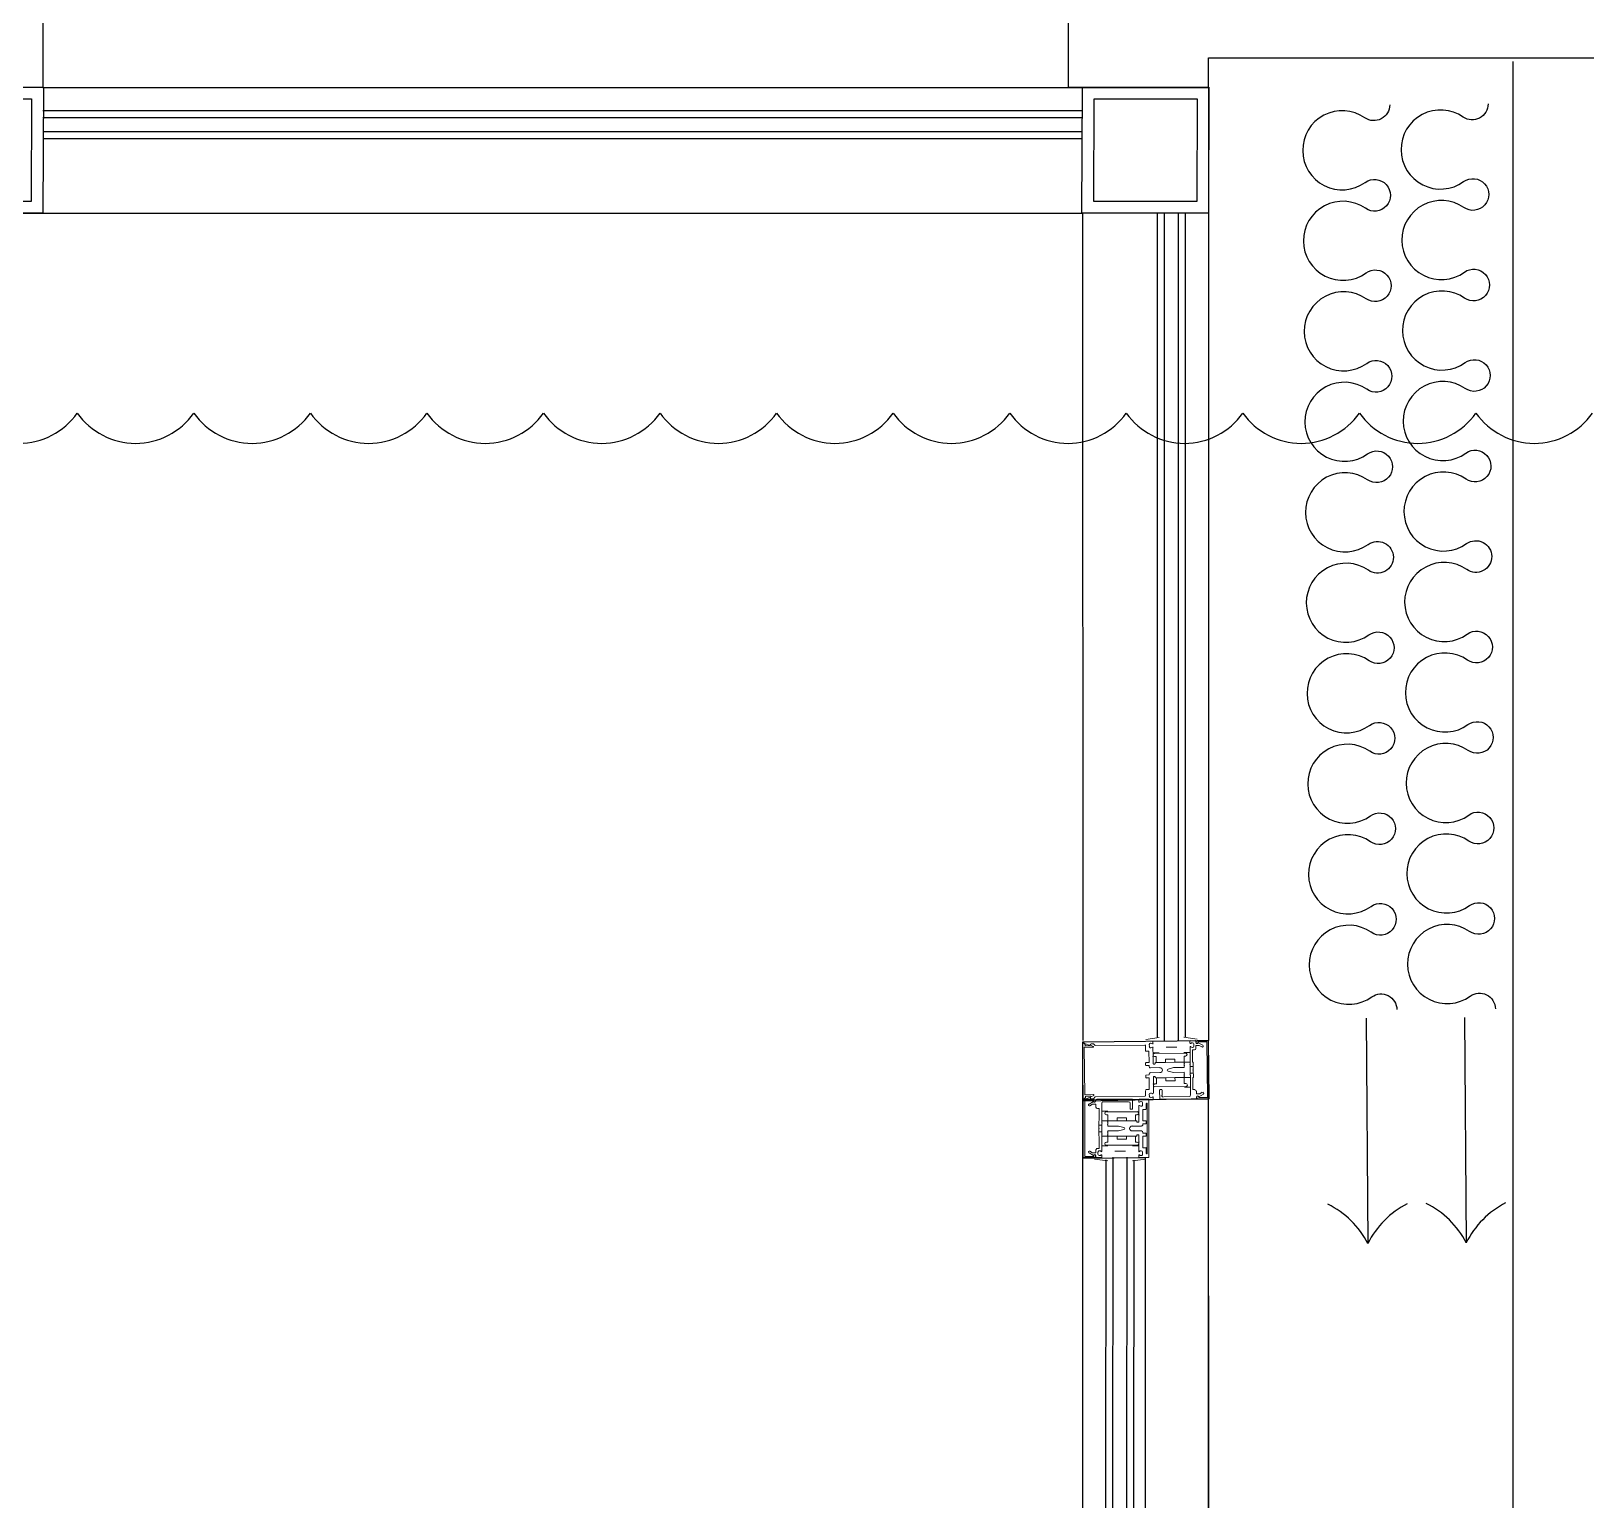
# Model space of a CAD drawing. Extents: x -678889171 to 586587, y -792238163 to 335485.
# Drawn here: x 66976 to 68310, y 69800 to 71060 of the extents above; entities that cross this region are included whole.
import ezdxf
from ezdxf.xclip import XClip

# ---------------------------------------------------------------- set-up
doc = ezdxf.new("R2010")
doc.units = 0
doc.header["$MEASUREMENT"] = 0
doc.header["$XCLIPFRAME"] = 2
doc.layers.get('0').update_dxf_attribs({"color": 8})
for name, color, linetype in [('9TH-FURN$0$A-SITE-PATT', 252, 'Continuous'), ('9TH-FURN$0$XR-A-9TH-OLD DESIGN$0$A-SITE-PATT', 252, 'Continuous'), ('9TH-FURN$0$XR-A-9TH-OLD DESIGN$0$I-EQPM', 252, 'Continuous'), ('XR-A-9TH-FLOOR$0$A-SITE-PATT', 252, 'Continuous'), ('XR-A-9TH-FLOOR$0$A-WALL', 252, 'Continuous'), ('XR-A-TYP 00(OUTER)$0$A-GLAZ', 252, 'Continuous'), ('XR-A-TYP 00(OUTER)$0$A-SITE-PATT', 252, 'Continuous'), ('XR-A-TYP-4TH TO 10TH (OUTER)$0$A-DIM-IN', 252, 'Continuous'), ('XR-A-TYP38$0$XR-A-4TH-OLD DESIGN$0$A-WALL', 252, 'Continuous')]:
    doc.layers.add(name, color=color, linetype=linetype)
doc.layers.add('XR-A-TYP 00(OUTER)$0$Main entrance$0$A-ELEV-GLAZ', color=252, linetype='Continuous', lineweight=20)

# ---------------------------------------------------------------- blocks, each defined once
blk = doc.blocks.new('9TH-FURN$0$XR-A-9TH-OLD DESIGN$0$XREF_1BR$0$05BDRAPE')
for points in [[(-500, 0, 0.608416), (-485.7, 27.6, -0.608416), (-450, 96.6, -0.608416), (-414.3, 27.7, 1.932003), (-385.7, 27.7, -0.608416), (-350, 96.6, -0.608416), (-314.3, 27.7, 1.932003), (-285.7, 27.7, -0.608416), (-250, 96.6, -0.608416), (-214.3, 27.7, 1.932003), (-185.7, 27.7, -0.608416), (-150, 96.6, -0.608416), (-114.3, 27.7, 1.932003), (-85.7, 27.7, -0.608416), (-50, 96.6, -0.608416), (-14.3, 27.7, 0.608436), (0, 0, -0.608416)], [(0, 0, 0.608416), (14.3, 27.7, -0.608416), (50, 96.6, -0.608416), (85.7, 27.7, 1.932003), (114.3, 27.7, -0.608416), (150, 96.6, -0.608416), (185.7, 27.7, 1.932003), (214.3, 27.7, -0.608416), (250, 96.6, -0.608416), (285.7, 27.7, 1.932003), (314.3, 27.7, -0.608416), (350, 96.6, -0.608416), (385.7, 27.7, 1.932003), (414.3, 27.7, -0.608416), (450, 96.6, -0.608416), (485.7, 27.7, 0.608436), (500, 0, -0.608416)]]:
    blk.add_lwpolyline(points, format="xyb")
blk = doc.blocks.new('9TH-FURN$0$XR-A-9TH-OLD DESIGN$0$XREF_1BR$0$GUEST T1')
blk.add_line((-974.1, -13.6), (-1214.4, -13.6))
for centre, start, end in [((-1258, 72.1), 296.9731, 333.1823), ((-1258, -99.3), 26.8177, 63.0269)]:
    blk.add_arc(centre, 96.2, start, end)
at = {"xscale": -0.9651072330830278, "yscale": 0.9651072330830278, "zscale": 0.9651072330830278}
blk.add_blockref('9TH-FURN$0$XR-A-9TH-OLD DESIGN$0$XREF_1BR$0$05BDRAPE', (-482.6, -46.6), dxfattribs=at)
blk = doc.blocks.new('9TH-FURN$0$XR-A-9TH-OLD DESIGN$0$XREF_1BR$0$GS-1')
at = {"xscale": -0.8044866682359963, "yscale": 0.8044866682359963, "zscale": 0.8044866682359963, "rotation": 90}
for p in [(-31.1, 38.2), (53.3, 38.2)]:
    blk.add_blockref('9TH-FURN$0$XR-A-9TH-OLD DESIGN$0$XREF_1BR$0$GUEST T1', p, dxfattribs=at)
blk = doc.blocks.new('9TH-FURN$0$XR-A-9TH-OLD DESIGN$0$f444')
at = {"layer": '9TH-FURN$0$XR-A-9TH-OLD DESIGN$0$I-EQPM'}
blk.add_line((51047.8, 57511.9, 0), (51047.8, 54112.3, 0), dxfattribs=at)
at = {"layer": '9TH-FURN$0$XR-A-9TH-OLD DESIGN$0$I-EQPM', "extrusion": (4.89388e-08, 5.10436e-10, 1), "xscale": -1.000000000000002, "rotation": 180.4583427595976}
blk.add_blockref('9TH-FURN$0$XR-A-9TH-OLD DESIGN$0$XREF_1BR$0$GS-1', (50935.6, 57513, 0), dxfattribs=at)
blk = doc.blocks.new('XR-A-TYP 00(OUTER)$0$2nd floor towers$0$xref units$0$Sl-Dr-1500')
at = {"layer": 'XR-A-TYP 00(OUTER)$0$A-GLAZ'}
for p, q in [((525, 7.9, 0), (2125, 7.9, 0)), ((525, 7.9, 0), (2125, 7.9, 0)), ((2125, 7.9, 0), (2173.8, 7.9, 0)), ((2173.8, 7.9, 0), (2175, -100.1, 0)), ((1350, -11.9, 0), (2072.5, -12.2, 0)), ((1350, -17.9, 0), (2075, -18.2, 0)), ((1350, -29.9, 0), (2075, -30.2, 0)), ((1350, -35.9, 0), (2072.2, -36.2, 0)), ((525, -46.1, 0), (2075, -46.1, 0)), ((475, -100.1, 0), (2175, -100.1, 0))]:
    blk.add_line(p, q, dxfattribs=at)
at = {"layer": 'XR-A-TYP 00(OUTER)$0$A-GLAZ', "extrusion": (-1.43382e-08, 7.6538e-09, 1)}
for p, q in [((2074.1, 7.9, 0), (2074.6, -46.1, 0)), ((2124.1, 8.3, 0), (2125, -99.7, 0))]:
    blk.add_line(p, q, dxfattribs=at)
at = {"layer": 'XR-A-TYP 00(OUTER)$0$Main entrance$0$A-ELEV-GLAZ', "extrusion": (-1.43382e-08, 7.6538e-09, 1)}
for p, q in [((2074.5, -1.9, 0), (2074.5, 7.5, 0)), ((2074.5, 7.5, 0), (2124.5, 7.5, 0)), ((2075.5, 6.2, 0), (2075.5, -1.5, 0)), ((2123.4, 6.2, 0), (2075.5, 6.2, 0)), ((2076.3, -1.4, 0), (2078.5, 2.5, 0)), ((2080, 1.7, 0), (2078.7, -0.6, 0)), ((2120.2, -0.6, 0), (2119, 1.7, 0)), ((2120.4, 2.5, 0), (2122.7, -1.4, 0)), ((2124.1, -52.1, 0), (2123, 7.2, 0)), ((2124.1, -52.1, 0), (2123, 7.2, 0)), ((2123.3, 7.4, 0), (2124.5, 6.2, 0)), ((2123.4, -1.5, 0), (2123.4, 6.2, 0)), ((2124.5, 7.5, 0), (2124.5, -1.9, 0)), ((2124.5, 7.5, 0), (2124.5, -1.9, 0)), ((2124.5, 6.2, 0), (2126.4, 1.3, 0)), ((2124.9, 0.6, 0), (2125, -1.4, 0)), ((2126.4, 1.3, 0), (2125.5, 1.3, 0)), ((2071.6, -13.7, 0), (2073.2, -2.3, 0)), ((2074.5, -8, 0), (2074.5, -4.1, 0)), ((2076.6, -8.4, 0), (2074.9, -8.4, 0)), ((2075.1, -3.4, 0), (2076, -3.4, 0)), ((2075.5, -1.5, 0), (2076.2, -1.5, 0)), ((2076.2, -3.2, 0), (2075.7, -3.2, 0)), ((2076.3, -6.3, 0), (2076.3, -6.5, 0)), ((2079.2, -5.2, 0), (2077.3, -5.2, 0)), ((2078.7, -0.6, 0), (2078.7, -3.4, 0)), ((2078.7, -3.4, 0), (2081.1, -3.4, 0)), ((2094.7, -8.4, 0), (2079.9, -8.4, 0)), ((2080.3, -6.5, 0), (2080.3, -6.3, 0)), ((2082.4, -4.7, 0), (2082.4, -6.3, 0)), ((2082.4, -6.3, 0), (2092.6, -6.3, 0)), ((2084.6, -8.4, 0), (2084.6, -13.7, 0)), ((2085.1, -12.4, 0), (2085.1, -38.8, 0)), ((2087.7, -13.7, 0), (2087.7, -12.4, 0)), ((2092.6, -6.3, 0), (2093.1, -5.8, 0)), ((2092.8, -8.4, 0), (2092.8, -13.7, 0)), ((2092.8, -8.4, 0), (2094.2, -8.4, 0)), ((2093.1, -5.8, 0), (2099.2, -5.8, 0)), ((2095, -8.7, 0), (2094.7, -8.4, 0)), ((2095.3, -8.4, 0), (2095, -8.7, 0)), ((2103.6, -8.4, 0), (2095.3, -8.4, 0)), ((2096.7, -8.4, 0), (2096.7, -5.8, 0)), ((2099.2, -5.8, 0), (2099.5, -6.1, 0)), ((2099.5, -6.1, 0), (2099.8, -5.8, 0)), ((2099.8, -5.8, 0), (2105.8, -5.8, 0)), ((2102.3, -8.4, 0), (2102.3, -5.8, 0)), ((2103.9, -8.7, 0), (2103.6, -8.4, 0)), ((2104.2, -8.4, 0), (2103.9, -8.7, 0)), ((2121.1, -8.4, 0), (2104.2, -8.4, 0)), ((2104.8, -8.4, 0), (2106.1, -8.4, 0)), ((2105.8, -5.8, 0), (2106.4, -6.3, 0)), ((2106.1, -13.7, 0), (2106.1, -8.4, 0)), ((2106.4, -6.3, 0), (2116.6, -6.3, 0)), ((2111.2, -13.7, 0), (2111.2, -12.4, 0)), ((2113.9, -12.4, 0), (2113.9, -38.8, 0)), ((2114.3, -8.4, 0), (2114.3, -13.7, 0)), ((2116.6, -6.3, 0), (2116.6, -4.7, 0)), ((2117.8, -3.4, 0), (2120.2, -3.4, 0)), ((2120.2, -3.4, 0), (2120.2, -0.6, 0)), ((2122.4, -31.5, 0), (2122.4, -9.7, 0)), ((2122.8, -1.5, 0), (2123.4, -1.5, 0)), ((2123.2, -3.2, 0), (2122.8, -3.2, 0)), ((2123, -3.4, 0), (2123.8, -3.4, 0)), ((2123, -3.4, 0), (2123.8, -3.4, 0)), ((2124.5, -4.1, 0), (2124.5, -8, 0)), ((2124.5, -4.1, 0), (2124.5, -34.9, 0)), ((2125, -1.4, 0), (2126.5, -2.9, 0)), ((2127.3, -45.5, 0), (2126.5, -2.9, 0)), ((2079.9, -28.9, 0), (2079.9, -19.7, 0)), ((2092.8, -13.7, 0), (2087.7, -13.7, 0)), ((2090.2, -29.6, 0), (2090.2, -21.6, 0)), ((2090.2, -21.6, 0), (2092.8, -21.6, 0)), ((2092.8, -13.7, 0), (2094.2, -13.7, 0)), ((2092.8, -21.6, 0), (2092.8, -13.7, 0)), ((2092.8, -38.3, 0), (2092.8, -13.7, 0)), ((2092.8, -13.7, 0), (2093.7, -13.7, 0)), ((2093.7, -13.7, 0), (2094, -13.4, 0)), ((2094, -13.4, 0), (2094.3, -13.7, 0)), ((2094.3, -13.7, 0), (2095.9, -13.7, 0)), ((2095.9, -13.7, 0), (2096.2, -13.4, 0)), ((2096.2, -13.4, 0), (2096.5, -13.7, 0)), ((2096.5, -13.7, 0), (2097.4, -13.7, 0)), ((2097.4, -13.7, 0), (2097.4, -22.8, 0)), ((2097.4, -22.8, 0), (2098.6, -27.4, 0)), ((2100.3, -27.4, 0), (2101.6, -22.8, 0)), ((2101.6, -22.8, 0), (2101.6, -13.7, 0)), ((2101.6, -13.7, 0), (2102.4, -13.7, 0)), ((2102.4, -13.7, 0), (2102.8, -13.4, 0)), ((2102.8, -13.4, 0), (2103.1, -13.7, 0)), ((2103.1, -13.7, 0), (2104.6, -13.7, 0)), ((2104.6, -13.7, 0), (2104.9, -13.4, 0)), ((2104.8, -13.7, 0), (2106.1, -13.7, 0)), ((2104.9, -13.4, 0), (2105.2, -13.7, 0)), ((2105.2, -13.7, 0), (2106.1, -13.7, 0)), ((2106.1, -13.7, 0), (2111.2, -13.7, 0)), ((2106.1, -21.6, 0), (2106.1, -13.7, 0)), ((2106.1, -13.7, 0), (2106.1, -38.3, 0)), ((2108.7, -21.6, 0), (2106.1, -21.6, 0)), ((2108.7, -29.6, 0), (2108.7, -21.6, 0)), ((2071.6, -34.9, 0), (2073.2, -46.3, 0)), ((2084.6, -40.2, 0), (2084.6, -34.9, 0)), ((2087.7, -37.5, 0), (2092.8, -37.5, 0)), ((2087.7, -38.8, 0), (2087.7, -37.5, 0)), ((2092.8, -29.6, 0), (2090.2, -29.6, 0)), ((2092.8, -37.5, 0), (2092.8, -29.6, 0)), ((2093.9, -38.6, 0), (2093.1, -38.6, 0)), ((2094.1, -40, 0), (2094.1, -38.8, 0)), ((2097.4, -42.5, 0), (2097.4, -34.5, 0)), ((2101.6, -34.5, 0), (2101.6, -42.5, 0)), ((2104.8, -38.8, 0), (2104.8, -40, 0)), ((2105.9, -38.6, 0), (2105, -38.6, 0)), ((2106.1, -29.6, 0), (2108.7, -29.6, 0)), ((2106.1, -37.5, 0), (2106.1, -29.6, 0)), ((2111.2, -37.5, 0), (2106.1, -37.5, 0)), ((2111.2, -38.8, 0), (2111.2, -37.5, 0)), ((2116, -34.2, 0), (2116, -33.4, 0)), ((2116.6, -32.8, 0), (2121.1, -32.8, 0)), ((2124.5, -34.9, 0), (2116.6, -34.9, 0)), ((2074.5, -48.8, 0), (2074.5, -40.6, 0)), ((2124.5, -48.8, 0), (2074.5, -48.8, 0)), ((2074.9, -40.2, 0), (2076.6, -40.2, 0)), ((2076.3, -42.1, 0), (2076.3, -42.3, 0)), ((2077.3, -43.3, 0), (2079.2, -43.3, 0)), ((2077.8, -47.5, 0), (2077.8, -47.1, 0)), ((2077.8, -47.5, 0), (2121.2, -47.5, 0)), ((2078.2, -46.6, 0), (2082.6, -46.6, 0)), ((2079.9, -40.2, 0), (2087.4, -40.2, 0)), ((2080.3, -42.3, 0), (2080.3, -42.1, 0)), ((2083, -46.2, 0), (2083, -43.8, 0)), ((2083, -43.8, 0), (2092.8, -43.8, 0)), ((2087.4, -40.2, 0), (2087.7, -40.5, 0)), ((2087.7, -40.5, 0), (2088, -40.2, 0)), ((2088, -40.2, 0), (2093.9, -40.2, 0)), ((2092.8, -43.8, 0), (2092.8, -46.2, 0)), ((2093.3, -46.6, 0), (2095, -46.6, 0)), ((2095.4, -46.2, 0), (2095.4, -43.8, 0)), ((2095.4, -43.8, 0), (2096.1, -43.8, 0)), ((2102.9, -43.8, 0), (2103.6, -43.8, 0)), ((2103.6, -43.8, 0), (2103.6, -46.2, 0)), ((2104, -46.6, 0), (2105.7, -46.6, 0)), ((2105, -40.2, 0), (2110.9, -40.2, 0)), ((2106.1, -46.2, 0), (2106.1, -43.8, 0)), ((2106.1, -43.8, 0), (2115.9, -43.8, 0)), ((2110.9, -40.2, 0), (2111.2, -40.5, 0)), ((2111.2, -40.5, 0), (2111.6, -40.2, 0)), ((2111.6, -40.2, 0), (2119, -40.2, 0)), ((2115.9, -43.8, 0), (2115.9, -46.2, 0)), ((2116.3, -46.6, 0), (2120.7, -46.6, 0)), ((2118.7, -42.1, 0), (2118.7, -42.3, 0)), ((2119.7, -43.3, 0), (2121.6, -43.3, 0)), ((2121.2, -47.1, 0), (2121.2, -47.5, 0)), ((2122.3, -40.2, 0), (2124, -40.2, 0)), ((2122.6, -42.3, 0), (2122.6, -42.1, 0)), ((2124.5, -40.6, 0), (2124.5, -48.6, 0)), ((2124.5, -40.6, 0), (2124.5, -48.8, 0)), ((2126.3, -52.5, 0), (2124.5, -52.5, 0)), ((2125.9, -50.4, 0), (2125.9, -50.6, 0)), ((2128.8, -49.2, 0), (2126.9, -49.3, 0)), ((2132.1, -45.9, 0), (2127.7, -46, 0)), ((2129.9, -50.5, 0), (2129.9, -50.3, 0))]:
    blk.add_line(p, q, dxfattribs=at)
at = {"layer": 'XR-A-TYP 00(OUTER)$0$Main entrance$0$A-ELEV-GLAZ'}
for p, q in [((2170.6, 1.4, 0), (2172.3, 6.3, 0)), ((2171.5, 1.4, 0), (2170.6, 1.4, 0)), ((2172.1, -1.3, 0), (2172.1, 0.7, 0)), ((2172.3, 6.3, 0), (2173.5, 7.5, 0)), ((2173.8, 7.3, 0), (2174.5, -52)), ((2170.6, -2.8, 0), (2172.1, -1.3, 0)), ((2170.6, -2.8, 0), (2171.1, -45.5, 0)), ((2137.4, -52.8, 0), (2129.9, -52.9, 0)), ((2133, -49.2, 0), (2133, -46.8, 0)), ((2142.8, -49.1, 0), (2133, -49.2, 0)), ((2137.7, -52.5, 0), (2137.4, -52.8, 0)), ((2138, -52.8, 0), (2137.7, -52.5, 0)), ((2143.9, -52.7, 0), (2138, -52.8, 0)), ((2142.8, -46.7, 0), (2142.8, -49.1, 0)), ((2144.9, -46.2, 0), (2143.2, -46.2, 0)), ((2144.1, -54.1, 0), (2144.1, -52.9, 0)), ((2145.4, -49.1, 0), (2145.3, -46.6, 0)), ((2146.1, -49.1, 0), (2145.4, -49.1, 0)), ((2147.4, -58.4, 0), (2147.3, -50.3, 0)), ((2151.6, -50.3, 0), (2151.7, -58.3, 0)), ((2153.5, -49, 0), (2152.8, -49, 0)), ((2153.5, -46.6, 0), (2153.5, -49, 0)), ((2155.6, -46.1, 0), (2153.9, -46.1, 0)), ((2154.8, -52.8, 0), (2154.8, -54, 0)), ((2160.9, -52.5, 0), (2155, -52.6, 0)), ((2156.1, -49, 0), (2156, -46.5, 0)), ((2165.9, -48.9, 0), (2156.1, -49, 0)), ((2161.2, -52.2, 0), (2160.9, -52.5, 0)), ((2161.6, -52.5, 0), (2161.2, -52.2, 0)), ((2169, -52.4, 0), (2161.6, -52.5, 0)), ((2164.3, -52.5, 0), (2164.4, -57.8, 0)), ((2165.8, -46.4, 0), (2165.9, -48.9, 0)), ((2170.7, -45.9, 0), (2166.3, -46, 0)), ((2168.7, -50.3, 0), (2168.7, -50.5, 0)), ((2171.6, -49.2, 0), (2169.7, -49.3, 0)), ((2174.1, -52.4), (2172.3, -52.4, 0)), ((2172.6, -50.5, 0), (2172.6, -50.3, 0)), ((2177.4, -57.6, 0), (2175.7, -46.2)), ((2124.5, -58.2, 0), (2132.4, -58.1, 0)), ((2124.9, -89, 0), (2124.5, -58.2, 0)), ((2126.7, -61.6, 0), (2126.9, -83.4, 0)), ((2132.4, -60.2, 0), (2127.9, -60.3, 0)), ((2133, -58.8, 0), (2133, -59.6, 0)), ((2135.4, -80.6, 0), (2135.1, -54.1, 0)), ((2137.7, -54.1, 0), (2137.7, -55.4, 0)), ((2137.7, -55.4, 0), (2142.9, -55.4, 0)), ((2140.3, -63.3, 0), (2140.4, -71.3, 0)), ((2143, -63.3, 0), (2140.3, -63.3, 0)), ((2143.1, -79.2, 0), (2142.9, -54.5, 0)), ((2142.9, -55.4, 0), (2143, -63.3, 0)), ((2143.1, -54.3, 0), (2143.9, -54.3, 0)), ((2148.7, -65.4, 0), (2147.6, -70, 0)), ((2151.8, -70, 0), (2150.5, -65.4, 0)), ((2155.1, -54.2, 0), (2155.9, -54.2, 0)), ((2156.1, -54.4, 0), (2156.4, -79, 0)), ((2156.1, -55.2, 0), (2156.2, -63.2, 0)), ((2161.3, -55.2, 0), (2156.1, -55.2, 0)), ((2156.2, -63.2, 0), (2158.9, -63.1, 0)), ((2158.9, -63.1, 0), (2159, -71.1, 0)), ((2161.3, -53.8, 0), (2161.3, -55.2, 0)), ((2164.2, -80.3, 0), (2163.9, -53.8, 0)), ((2169.1, -63.7, 0), (2169.2, -72.9, 0)), ((2135, -84.6, 0), (2134.9, -79.3, 0)), ((2138, -79.2, 0), (2138, -80.6, 0)), ((2143.1, -79.2, 0), (2138, -79.2, 0)), ((2140.4, -71.3, 0), (2143.1, -71.2, 0)), ((2143.1, -71.2, 0), (2143.1, -79.2, 0)), ((2144, -79.2, 0), (2143.1, -79.2, 0)), ((2143.1, -79.2, 0), (2143.2, -84.5, 0)), ((2144.5, -79.2, 0), (2143.1, -79.2, 0)), ((2144.3, -79.5, 0), (2144, -79.2, 0)), ((2144.6, -79.2, 0), (2144.3, -79.5, 0)), ((2146.2, -79.1, 0), (2144.6, -79.2, 0)), ((2146.5, -79.5, 0), (2146.2, -79.1, 0)), ((2146.8, -79.1, 0), (2146.5, -79.5, 0)), ((2147.7, -79.1, 0), (2146.8, -79.1, 0)), ((2147.6, -70, 0), (2147.7, -79.1, 0)), ((2151.9, -79.1, 0), (2151.8, -70, 0)), ((2152.7, -79.1, 0), (2151.9, -79.1, 0)), ((2153.1, -79.4, 0), (2152.7, -79.1, 0)), ((2153.4, -79.1, 0), (2153.1, -79.4, 0)), ((2154.9, -79.1, 0), (2153.4, -79.1, 0)), ((2155.2, -79.4, 0), (2154.9, -79.1, 0)), ((2156.4, -79, 0), (2155.1, -79.1, 0)), ((2155.5, -79, 0), (2155.2, -79.4, 0)), ((2156.4, -79, 0), (2155.5, -79, 0)), ((2156.3, -71.1, 0), (2156.4, -79, 0)), ((2159, -71.1, 0), (2156.3, -71.1, 0)), ((2156.4, -79, 0), (2161.5, -79, 0)), ((2156.5, -84.3, 0), (2156.4, -79, 0)), ((2161.5, -79, 0), (2161.6, -80.3, 0)), ((2164.7, -84.2, 0), (2164.6, -78.9, 0)), ((2177.7, -78.8, 0), (2176.2, -90.2, 0)), ((2124.9, -89, 0), (2124.8, -85.1, 0)), ((2125, -100.5, 0), (2124.9, -91.1, 0)), ((2125, -100.5, 0), (2124.9, -91.2, 0)), ((2126.4, -89.7, 0), (2125.5, -89.7, 0)), ((2126.4, -89.7, 0), (2125.5, -89.7, 0)), ((2126.6, -91.6, 0), (2126, -91.6, 0)), ((2126, -91.6, 0), (2126, -99.3, 0)), ((2126.2, -89.9, 0), (2126.6, -89.9, 0)), ((2129, -95.6, 0), (2126.7, -91.7, 0)), ((2128.2, -84.6, 0), (2145.1, -84.5, 0)), ((2131.5, -89.6, 0), (2129.1, -89.6, 0)), ((2129.1, -89.6, 0), (2129.1, -92.5, 0)), ((2129.1, -92.5, 0), (2130.5, -94.7, 0)), ((2143, -86.6, 0), (2132.8, -86.7, 0)), ((2132.8, -86.7, 0), (2132.8, -88.3, 0)), ((2143.5, -87.1, 0), (2143, -86.6, 0)), ((2144.5, -84.5, 0), (2143.2, -84.5, 0)), ((2149.5, -87, 0), (2143.5, -87.1, 0)), ((2145.1, -84.5, 0), (2145.4, -84.1, 0)), ((2145.4, -84.1, 0), (2145.7, -84.4, 0)), ((2145.7, -84.4, 0), (2154, -84.4, 0)), ((2147, -84.4, 0), (2147, -87.1, 0)), ((2149.9, -86.7, 0), (2149.5, -87, 0)), ((2150.2, -87, 0), (2149.9, -86.7, 0)), ((2156.2, -87, 0), (2150.2, -87, 0)), ((2152.6, -84.4, 0), (2152.7, -87, 0)), ((2154, -84.4, 0), (2154.3, -84, 0)), ((2154.3, -84, 0), (2154.6, -84.3, 0)), ((2154.6, -84.3, 0), (2169.4, -84.2, 0)), ((2156.5, -84.3, 0), (2155.1, -84.3, 0)), ((2156.7, -86.4, 0), (2156.2, -87, 0)), ((2166.9, -86.3, 0), (2156.7, -86.4, 0)), ((2167, -87.9, 0), (2166.9, -86.3, 0)), ((2170.6, -89.2, 0), (2168.2, -89.2, 0)), ((2169, -86.1, 0), (2169, -86.3, 0)), ((2169.4, -94.3, 0), (2170.7, -92, 0)), ((2170.1, -87.4, 0), (2172, -87.3, 0)), ((2170.7, -92, 0), (2170.6, -89.2, 0)), ((2173.1, -91.2, 0), (2170.9, -95.1, 0)), ((2172.7, -84.1, 0), (2174.4, -84.1)), ((2173, -86.3, 0), (2173, -86, 0)), ((2173.2, -89.4, 0), (2173.6, -89.3, 0)), ((2173.8, -91, 0), (2173.2, -91, 0)), ((2174.2, -89.1), (2173.4, -89.1, 0)), ((2173.9, -98.7), (2173.8, -91, 0)), ((2174.8, -84.5), (2174.9, -88.5)), ((2174.9, -90.6), (2175, -100)), ((2175, -100), (2125, -100.5, 0)), ((2126, -99.3, 0), (2173.9, -98.7))]:
    blk.add_line(p, q, dxfattribs=at)
at = {"layer": 'XR-A-TYP 00(OUTER)$0$Main entrance$0$A-ELEV-GLAZ', "elevation": 0}
blk.add_lwpolyline([(2173.2, 8, -0.668179), (2173.3, 7.6), (2171.6, 5.9), (2170.5, 5.8), (2170.6, 1.4), (2171.3, 1.4), (2169.9, -1.1, -0.767327), (2169.3, -0.9), (2169.2, 6.7), (2128.4, 6.2), (2128.5, -1.4, -0.767327), (2127.9, -1.5), (2126.5, 0.9), (2127.2, 0.9), (2127.1, 5.4), (2126.1, 5.4), (2124.3, 7.1, -0.668179), (2124.5, 7.5)], format="xyb", close=True, dxfattribs=at)
at = {"layer": 'XR-A-TYP 00(OUTER)$0$Main entrance$0$A-ELEV-GLAZ', "extrusion": (-1.43382e-08, 7.6538e-09, 1)}
for centre, radius, start, end in [((2079.3, 2.1, 0), 0.847, 329.9946, 149.9946), ((2119.7, 2.1, 0), 0.847, 29.9946, 209.9946), ((2123.2, 7.2, 0), 0.211, 46.0792, 181.0792), ((2125.6, 0.7, 0), 0.635, 91.0792, 181.0792), ((2075.7, -1.9, 0), 1.27, 179.9946, 269.9946), ((2075.1, -4.1, 0), 0.635, 89.9946, 179.9946), ((2074.9, -8, 0), 0.423, 179.9946, 269.9946), ((2076, -2.4, 0), 1.06, 269.9946, 71.3317), ((2076.2, -2.4, 0), 0.847, 269.9946, 89.9946), ((2077.3, -6.3, 0), 1.06, 89.9946, 179.9946), ((2078.2, -6.5, 0), 1.91, 179.9946, 225.1843), ((2076.6, -8.1, 0), 0.318, 269.9946, 45.1843), ((2079.2, -6.3, 0), 1.06, 359.9946, 89.9946), ((2079.9, -8.1, 0), 0.318, 134.8049, 269.9946), ((2078.4, -6.5, 0), 1.91, 314.8049, 359.9946), ((2081.1, -4.7, 0), 1.27, 359.9946, 89.9946), ((2086.4, -12.4, 0), 1.32, 359.9946, 179.9946), ((2112.6, -12.4, 0), 1.32, 359.9946, 179.9946), ((2117.8, -4.7, 0), 1.27, 89.9946, 179.9946), ((2121.1, -9.7, 0), 1.27, 359.9946, 89.9946), ((2123, -2.4, 0), 1.06, 108.6576, 269.9946), ((2122.8, -2.4, 0), 0.847, 89.9946, 269.9946), ((2123.2, -1.9, 0), 1.27, 269.9946, 359.9946), ((2123.8, -4.1, 0), 0.635, 359.9946, 89.9946), ((2123.8, -4.1, 0), 0.635, 359.9946, 89.9946), ((2086.4, -38.8, 0), 1.32, 179.9946, 359.9946), ((2093.1, -38.3, 0), 0.212, 179.9946, 269.9946), ((2093.9, -38.8, 0), 0.212, 359.9946, 89.9946), ((2093.9, -40, 0), 0.212, 269.9946, 359.9946), ((2099.5, -34.5, 0), 2.12, 359.9946, 179.9946), ((2099.5, -27.2, 0), 0.911, 194.9946, 344.9946), ((2105, -38.8, 0), 0.212, 89.9946, 179.9946), ((2105, -40, 0), 0.212, 179.9946, 269.9946), ((2105.9, -38.3, 0), 0.212, 269.9946, 359.9946), ((2112.6, -38.8, 0), 1.32, 179.9946, 359.9946), ((2116.6, -33.4, 0), 0.635, 89.9946, 179.9946), ((2116.6, -34.2, 0), 0.635, 179.9946, 269.9946), ((2121.1, -31.5, 0), 1.27, 269.9946, 359.9946), ((2074.9, -40.6, 0), 0.423, 89.9946, 179.9946), ((2078.2, -42.1, 0), 1.91, 134.8049, 179.9946), ((2077.3, -42.3, 0), 1.06, 179.9946, 269.9946), ((2076.6, -40.5, 0), 0.318, 314.8049, 89.9946), ((2078.2, -47.1, 0), 0.423, 89.9946, 179.9946), ((2079.2, -42.3, 0), 1.06, 269.9946, 359.9946), ((2079.9, -40.5, 0), 0.318, 89.9946, 225.1843), ((2078.4, -42.1, 0), 1.91, 359.9946, 45.1843), ((2082.6, -46.2, 0), 0.423, 269.9946, 359.9946), ((2093.3, -46.2, 0), 0.423, 179.9946, 269.9946), ((2095, -46.2, 0), 0.423, 269.9946, 359.9946), ((2096.1, -42.5, 0), 1.27, 269.9946, 359.9946), ((2102.9, -42.5, 0), 1.27, 179.9946, 269.9946), ((2104, -46.2, 0), 0.423, 179.9946, 269.9946), ((2105.7, -46.2, 0), 0.423, 269.9946, 359.9946), ((2116.3, -46.2, 0), 0.423, 179.9946, 269.9946), ((2120.6, -42.1, 0), 1.91, 134.8049, 179.9946), ((2119.7, -42.3, 0), 1.06, 179.9946, 269.9946), ((2119, -40.5, 0), 0.318, 314.8049, 89.9946), ((2120.7, -47.1, 0), 0.423, 359.9946, 89.9946), ((2121.6, -42.3, 0), 1.06, 269.9946, 359.9946), ((2122.3, -40.5, 0), 0.318, 89.9946, 225.1843), ((2120.7, -42.1, 0), 1.91, 359.9946, 45.1843), ((2124, -40.6, 0), 0.423, 359.9946, 89.9946), ((2124.5, -52.1, 0), 0.423, 181.0792, 271.0792), ((2127, -50.3, 0), 1.06, 91.0792, 181.0792), ((2127.8, -50.5, 0), 1.91, 181.0792, 226.2688), ((2126.3, -52.2, 0), 0.318, 271.0792, 46.2688), ((2127.7, -45.5, 0), 0.423, 181.0792, 271.0792), ((2128.8, -50.3, 0), 1.06, 1.0792, 91.0792), ((2129.6, -52.1, 0), 0.318, 135.8895, 271.0792), ((2128, -50.5, 0), 1.91, 315.8895, 1.0792), ((2127.7, -61.1, 0), 1.27, 91.0792, 181.0792)]:
    blk.add_arc(centre, radius, start, end, dxfattribs=at)
at = {"layer": 'XR-A-TYP 00(OUTER)$0$Main entrance$0$A-ELEV-GLAZ'}
for centre, radius, start, end in [((2171.5, 0.7, 0), 0.635, 0.6287, 90.6287), ((2173.6, 7.3, 0), 0.211, 0.6287, 135.6287), ((2132.6, -46.8, 0), 0.423, 0.6287, 90.6287), ((2136.4, -54.1, 0), 1.32, 0.6287, 180.6287), ((2143.2, -46.7, 0), 0.423, 90.6287, 180.6287), ((2143.9, -52.9, 0), 0.212, 0.6287, 90.6287), ((2144.9, -46.6, 0), 0.423, 0.6287, 90.6287), ((2146.1, -50.3, 0), 1.27, 0.6287, 90.6287), ((2152.8, -50.3, 0), 1.27, 90.6287, 180.6287), ((2153.9, -46.5, 0), 0.423, 90.6287, 180.6287), ((2155, -52.8, 0), 0.212, 90.6287, 180.6287), ((2155.6, -46.5, 0), 0.423, 0.6287, 90.6287), ((2162.6, -53.8, 0), 1.32, 0.6287, 180.6287), ((2166.3, -46.4, 0), 0.423, 90.6287, 180.6287), ((2169.7, -50.3, 0), 1.06, 90.6287, 180.6287), ((2170.6, -50.5, 0), 1.91, 180.6287, 225.8184), ((2169, -52.1, 0), 0.318, 270.6287, 45.8184), ((2170.7, -45.5, 0), 0.423, 270.6287, 0.6287), ((2171.6, -50.3, 0), 1.06, 0.6287, 90.6287), ((2172.3, -52.1, 0), 0.318, 135.439, 270.6287), ((2170.7, -50.5, 0), 1.91, 315.439, 0.6287), ((2174, -52), 0.423, 270.6287, 0.6287), ((2132.4, -58.8, 0), 0.635, 0.6287, 90.6287), ((2132.4, -59.6, 0), 0.635, 270.6287, 0.6287), ((2143.1, -54.5, 0), 0.212, 90.6287, 180.6287), ((2143.9, -54.1, 0), 0.212, 270.6287, 0.6287), ((2149.5, -58.4, 0), 2.12, 180.6287, 0.6287), ((2149.6, -65.6, 0), 0.911, 15.6287, 165.6287), ((2155.1, -54, 0), 0.212, 180.6287, 270.6287), ((2155.9, -54.4, 0), 0.212, 0.6287, 90.6287), ((2125.5, -89, 0), 0.635, 180.6287, 270.6287), ((2125.5, -89, 0), 0.635, 180.6287, 270.6287), ((2126.2, -91.1, 0), 1.27, 90.6287, 180.6287), ((2126.4, -90.7, 0), 1.06, 289.2917, 90.6287), ((2126.6, -90.7, 0), 0.847, 270.6287, 90.6287), ((2128.2, -83.4, 0), 1.27, 180.6287, 270.6287), ((2131.5, -88.3, 0), 1.27, 270.6287, 0.6287), ((2136.7, -80.6, 0), 1.32, 180.6287, 0.6287), ((2162.9, -80.3, 0), 1.32, 180.6287, 0.6287), ((2168.2, -87.9, 0), 1.27, 180.6287, 270.6287), ((2171, -86.1, 0), 1.91, 135.439, 180.6287), ((2170.1, -86.3, 0), 1.06, 180.6287, 270.6287), ((2169.4, -84.5, 0), 0.318, 315.439, 90.6287), ((2172, -86.3, 0), 1.06, 270.6287, 0.6287), ((2172.7, -84.5, 0), 0.318, 90.6287, 225.8184), ((2171.1, -86.1, 0), 1.91, 0.6287, 45.8184), ((2173.4, -90.2, 0), 1.06, 90.6287, 251.9658), ((2173.2, -90.2, 0), 0.847, 90.6287, 270.6287), ((2173.6, -90.6, 0), 1.27, 0.6287, 90.6287), ((2174.2, -88.5), 0.635, 270.6287, 0.6287), ((2174.4, -84.6), 0.423, 0.6287, 90.6287), ((2129.7, -95.1, 0), 0.847, 210.6287, 30.6287), ((2170.2, -94.7, 0), 0.847, 150.6287, 330.6287)]:
    blk.add_arc(centre, radius, start, end, dxfattribs=at)
blk = doc.blocks.new('XR-A-TYP 00(OUTER)$0$corner1')
at = {"layer": 'XR-A-TYP 00(OUTER)$0$A-GLAZ'}
for points in [[(67874.9, 8251.7), (67981.1, 8229.8), (67958.8, 8124.2), (67852.6, 8146)], [(67882.6, 8239.9), (67969.2, 8222.1), (67951.1, 8136), (67864.5, 8153.8)]]:
    blk.add_lwpolyline(points, close=True, dxfattribs=at)
blk = doc.blocks.new('XR-A-TYP 00(OUTER)')
at = {"layer": 'XR-A-TYP 00(OUTER)$0$A-GLAZ'}
for p, q in [((69786.7, 58544.2, 0), (69786.7, 57489.7)), ((69786.7, 57489.7), (70786.7, 57489.7)), ((70742.8, 57489.7), (70742.8, 57489.7)), ((70748.8, 57489.7), (70748.8, 57489.7)), ((70760.8, 57489.7), (70760.8, 57489.7)), ((70766.8, 57489.7), (70766.8, 57489.7)), ((70786.8, 57489.7), (70786.9, 56672, 0)), ((69786.7, 57469.7), (70678.7, 57469.7)), ((69786.7, 57463.7), (70678.7, 57463.7)), ((69786.7, 57451.7), (70678.6, 57451.7)), ((69786.7, 57445.7), (70678.6, 57445.7)), ((69678.8, 57381.7), (70678.8, 57381.7)), ((70678.8, 57381.7), (70678.9, 56672, 0)), ((70742.8, 57381.7), (70742.9, 56674.2, 0)), ((70748.8, 57381.7), (70748.9, 56672, 0)), ((70760.8, 57381.7), (70760.9, 56672, 0)), ((70766.8, 57381.7), (70766.9, 56674.5, 0)), ((70786.8, 56452.9), (70786.8, 54155))]:
    blk.add_line(p, q, dxfattribs=at)
at = {"layer": 'XR-A-TYP 00(OUTER)$0$A-GLAZ', "zscale": -1, "rotation": 90.00000065840175}
blk.add_blockref('XR-A-TYP 00(OUTER)$0$2nd floor towers$0$xref units$0$Sl-Dr-1500', (70686.8, 54497, 0), dxfattribs=at)
at = {"layer": 'XR-A-TYP 00(OUTER)$0$A-SITE-PATT', "rotation": 11.6494206985276}
for p in [(4868.2, 35702.5), (5868.2, 35702.5)]:
    blk.add_blockref('XR-A-TYP 00(OUTER)$0$corner1', p, dxfattribs=at)
blk = doc.blocks.new('XR-A-TYP-4TH TO 10TH (OUTER)')
at = {"layer": 'XR-A-TYP-4TH TO 10TH (OUTER)$0$A-DIM-IN'}
ref = blk.add_blockref('XR-A-TYP 00(OUTER)', (0, 0), dxfattribs=at)
XClip(ref).set_block_clipping_path([(19908.0302680896, -24395.0039034439), (141486.3941120692, 77630.6383366612)])
blk = doc.blocks.new('XR-A-TYP38')
at = {"layer": 'XR-A-TYP38$0$XR-A-4TH-OLD DESIGN$0$A-WALL'}
for p, q in [((70666.7, 57489.7), (70666.7, 57635)), ((70786.7, 57515), (74025, 57515)), ((70786.7, 57489.7), (70786.7, 57515)), ((70787.2, 57489.7), (70666.7, 57489.7))]:
    blk.add_line(p, q, dxfattribs=at)

msp = doc.modelspace()

# ---------------------------------------------------------------- block references
at = {"layer": '9TH-FURN$0$XR-A-9TH-OLD DESIGN$0$A-SITE-PATT'}
msp.add_blockref('9TH-FURN$0$XR-A-9TH-OLD DESIGN$0$f444', (17199.6, 13522.1), dxfattribs=at)

# ---------------------------------------------------------------- next in the draw order: block references
at = {"layer": 'XR-A-9TH-FLOOR$0$A-SITE-PATT'}
msp.add_blockref('XR-A-TYP-4TH TO 10TH (OUTER)', (-2800.4, 13522.1), dxfattribs=at)

# ---------------------------------------------------------------- next in the draw order: block references
at = {"layer": 'XR-A-9TH-FLOOR$0$A-WALL'}
msp.add_blockref('XR-A-TYP38', (-2800.4, 13522.1), dxfattribs=at)

# ---------------------------------------------------------------- next in the draw order: linework, layer by layer
at = {"layer": '9TH-FURN$0$A-SITE-PATT'}
msp.add_lwpolyline([(66915.9, 70732.4, 0.520567), (67015.9, 70732.4, 0.520567), (67115.9, 70732.4, 0.520567), (67215.9, 70732.4, 0.520567), (67315.9, 70732.4, 0.520567), (67415.9, 70732.4, 0.520567), (67515.9, 70732.4, 0.520567), (67615.9, 70732.4, 0.520567), (67715.9, 70732.4, 0.520567), (67815.9, 70732.4, 0.520567), (67915.9, 70732.4, 0.520567), (68015.9, 70732.4, 0.520567), (68115.9, 70732.4, 0.520567), (68215.9, 70732.4, 0.520567), (68315.9, 70732.4, 0.520567)], format="xyb", dxfattribs=at)

doc.saveas('drawing.dxf')
